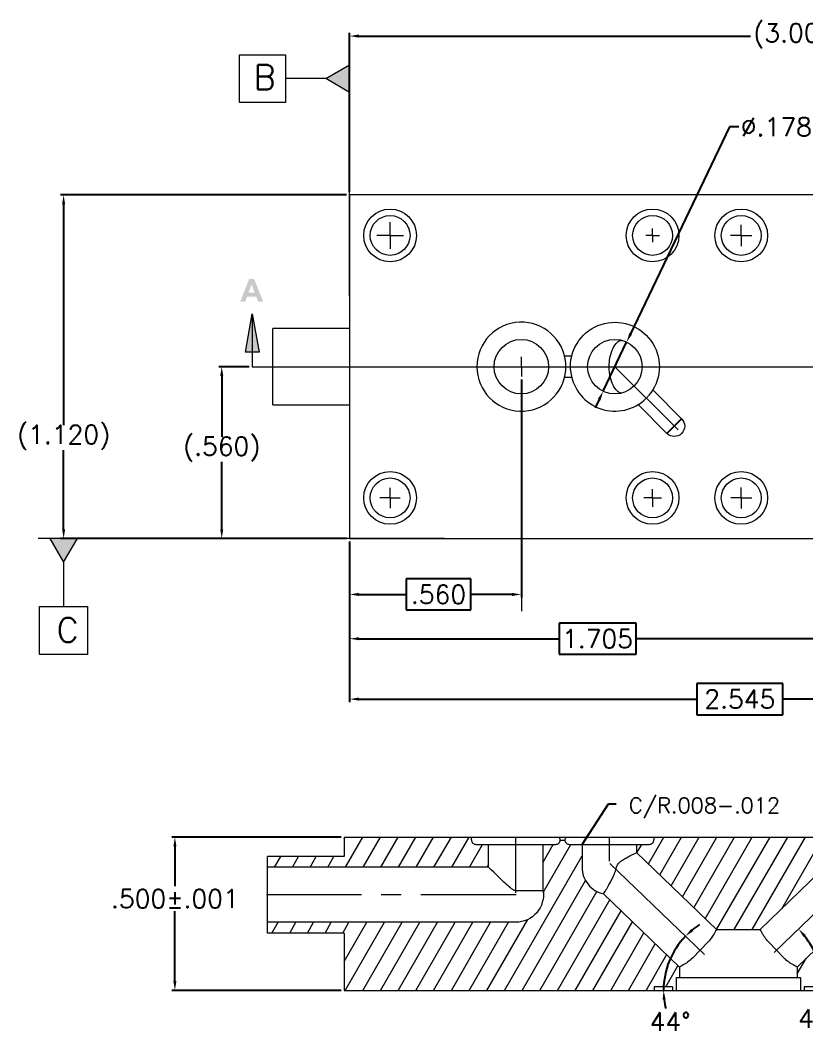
# Model space of a CAD drawing. Header units: millimetres. Extents: x 255.7 to 267.4, y 275.1 to 301.1.
# Drawn here: x 262.453 to 265.018, y 277.759 to 281.064 of the extents above; entities that cross this region are included whole.
import ezdxf

# ---------------------------------------------------------------- set-up
doc = ezdxf.new("R2010")
doc.units = ezdxf.units.MM
doc.linetypes.add('ACAD_ISO02W100', pattern=[15, 12, -3])
doc.styles.get("Standard").update_dxf_attribs({"font": 'txt_____.ttf'})
doc.dimstyles.new('ISO-25', dxfattribs={"dimtxt": 0.06, "dimasz": 0.03, "dimexe": 0.01, "dimexo": 0.01, "dimgap": 0.01, "dimtad": 0, "dimtih": 1, "dimtoh": 1, "dimdec": 3, "dimzin": 4, "dimdsep": 46, "dimtxsty": 'Standard', "dimcen": 2.5, "dimadec": 0, "dimazin": 0, "dimtfac": 1, "dimtdec": 3, "dimtmove": 0, "dimatfit": 3, "dimfxl": 1, "dimarcsym": 0})

# ---------------------------------------------------------------- blocks, each defined once
blk = doc.blocks.new('*D123')
at = {"color": 0, "lineweight": -2, "transparency": 16777216}
for p, q in [((263.4993, 278.4005), (262.9475, 278.4005)), ((262.9575, 278.3705), (262.9575, 278.24)), ((262.9575, 277.9305), (262.9575, 278.1588)), ((263.4993, 277.9005), (262.9475, 277.9005))]:
    blk.add_line(p, q, dxfattribs=at)
at = {"color": 0, "transparency": 16777216}
for points in [[(262.9525, 278.3705), (262.9625, 278.3705), (262.9575, 278.4005)], [(262.9525, 277.9305), (262.9625, 277.9305), (262.9575, 277.9005)]]:
    blk.add_solid(points, dxfattribs=at)
at = {"layer": 'Defpoints', "color": 0, "transparency": 16777216}
for p in [(263.5093, 278.4005), (262.9575, 277.9005), (263.5093, 277.9005)]:
    blk.add_point(p, dxfattribs=at)
at = {"color": 0, "transparency": 16777216, "insert": (262.9575, 278.1994), "char_height": 0.06, "attachment_point": 5}
blk.add_mtext('.500%%p.001', dxfattribs=at)
blk = doc.blocks.new('*D124')
at = {"color": 0, "lineweight": -2, "transparency": 16777216}
for start, end in [(122.4529, 129.2264), (135.9998, 180), (186.7734, 193.5469)]:
    blk.add_arc((264.805, 277.9005), 0.2539, start, end, dxfattribs=at)
at = {"color": 0, "transparency": 16777216}
for points in [[(264.6478, 278.0935), (264.641, 278.1009), (264.6223, 278.0769)], [(264.5479, 277.8703), (264.5578, 277.8709), (264.5511, 277.9005)]]:
    blk.add_solid(points, dxfattribs=at)
at = {"layer": 'Defpoints', "color": 0, "transparency": 16777216}
for p in [(264.3762, 278.3146), (264.5836, 278.0249), (264.6845, 278.0169), (263.5093, 277.9005), (266.5113, 277.9005)]:
    blk.add_point(p, dxfattribs=at)
at = {"color": 0, "transparency": 16777216, "insert": (264.5725, 277.7984), "char_height": 0.06, "attachment_point": 5}
blk.add_mtext('44°', dxfattribs=at)
blk = doc.blocks.new('*D125')
at = {"color": 0, "lineweight": -2, "transparency": 16777216}
blk.add_arc((264.7845, 277.9005), 0.2877, 5.9774, 38.0228, dxfattribs=at)
at = {"color": 0, "transparency": 16777216}
for points in [[(265.0074, 278.0744), (265.0149, 278.081), (264.9915, 278.1004)], [(265.0757, 277.9307), (265.0657, 277.9302), (265.0722, 277.9005)]]:
    blk.add_solid(points, dxfattribs=at)
at = {"layer": 'Defpoints', "color": 0, "transparency": 16777216}
for p in [(265.2134, 278.3146), (264.912, 278.0236), (265.0353, 278.0415), (263.5093, 277.9005), (266.5113, 277.9005)]:
    blk.add_point(p, dxfattribs=at)
at = {"color": 0, "transparency": 16777216, "insert": (265.0571, 277.8084), "char_height": 0.06, "attachment_point": 5}
blk.add_mtext('44°', dxfattribs=at)
blk = doc.blocks.new('*D126')
at = {"color": 0, "lineweight": -2, "transparency": 16777216}
for start, end in [(103.5586, 111.7789), (119.9992, 180), (188.2203, 196.4406)]:
    blk.add_arc((265.7489, 277.9005), 0.2093, start, end, dxfattribs=at)
at = {"color": 0, "transparency": 16777216}
for points in [[(265.6734, 278.0904), (265.669, 278.0994), (265.6442, 278.0818)], [(265.5368, 277.8702), (265.5467, 277.871), (265.5396, 277.9005)]]:
    blk.add_solid(points, dxfattribs=at)
at = {"layer": 'Defpoints', "color": 0, "transparency": 16777216}
for p in [(265.5183, 278.3), (265.6583, 278.0575), (265.5886, 278.035), (263.5093, 277.9005), (266.5113, 277.9005)]:
    blk.add_point(p, dxfattribs=at)
at = {"color": 0, "transparency": 16777216, "insert": (265.5646, 277.8013), "char_height": 0.06, "attachment_point": 5}
blk.add_mtext('60°', dxfattribs=at)
blk = doc.blocks.new('*D127')
at = {"color": 0, "lineweight": -2, "transparency": 16777216}
for start, end in [(69.132, 78.2645), (360, 59.9994), (341.7349, 350.8675)]:
    blk.add_arc((265.8246, 277.9005), 0.1884, start, end, dxfattribs=at)
at = {"color": 0, "transparency": 16777216}
for points in [[(265.8939, 278.0811), (265.8896, 278.0721), (265.9188, 278.0637)], [(266.0057, 277.871), (266.0156, 277.8702), (266.0131, 277.9005)]]:
    blk.add_solid(points, dxfattribs=at)
at = {"layer": 'Defpoints', "color": 0, "transparency": 16777216}
for p in [(266.0553, 278.3), (265.9099, 278.0482), (265.969, 278.0216), (263.5093, 277.9005), (266.5113, 277.9005)]:
    blk.add_point(p, dxfattribs=at)
at = {"color": 0, "transparency": 16777216, "insert": (265.989, 277.8083), "char_height": 0.06, "attachment_point": 5}
blk.add_mtext('60°', dxfattribs=at)
blk = doc.blocks.new('*D128')
at = {"color": 0, "lineweight": -2, "transparency": 16777216}
for p, q in [((263.5273, 280.5046), (263.5273, 281.023)), ((263.5573, 281.013), (264.8348, 281.013)), ((266.4993, 281.013), (265.1562, 281.013)), ((266.5293, 280.5046), (266.5293, 281.023))]:
    blk.add_line(p, q, dxfattribs=at)
at = {"color": 0, "transparency": 16777216}
for points in [[(263.5573, 281.018), (263.5573, 281.008), (263.5273, 281.013)], [(266.4993, 281.018), (266.4993, 281.008), (266.5293, 281.013)]]:
    blk.add_solid(points, dxfattribs=at)
at = {"layer": 'Defpoints', "color": 0, "transparency": 16777216}
for p in [(266.5293, 281.013), (263.5273, 280.4946), (266.5293, 280.4946)]:
    blk.add_point(p, dxfattribs=at)
at = {"color": 0, "transparency": 16777216, "insert": (264.9955, 281.013), "char_height": 0.06, "attachment_point": 5}
blk.add_mtext('{\\C0;(3.002)}', dxfattribs=at)
blk = doc.blocks.new('*D129')
at = {"color": 0, "lineweight": -2, "transparency": 16777216}
for p, q in [((263.5173, 280.4946), (262.5846, 280.4946)), ((262.5946, 280.4646), (262.5946, 279.744)), ((262.5946, 279.4046), (262.5946, 279.6628)), ((263.5173, 279.3746), (262.5846, 279.3746))]:
    blk.add_line(p, q, dxfattribs=at)
at = {"color": 0, "transparency": 16777216}
for points in [[(262.5896, 280.4646), (262.5996, 280.4646), (262.5946, 280.4946)], [(262.5896, 279.4046), (262.5996, 279.4046), (262.5946, 279.3746)]]:
    blk.add_solid(points, dxfattribs=at)
at = {"layer": 'Defpoints', "color": 0, "transparency": 16777216}
for p in [(263.5273, 280.4946), (262.5946, 279.3746), (263.5273, 279.3746)]:
    blk.add_point(p, dxfattribs=at)
at = {"color": 0, "transparency": 16777216, "insert": (262.5946, 279.7034), "char_height": 0.06, "attachment_point": 5}
blk.add_mtext('{\\C0;(1.120)}', dxfattribs=at)
blk = doc.blocks.new('*D130')
at = {"color": 0, "lineweight": -2, "transparency": 16777216}
for p, q in [((263.1999, 279.9346), (263.1002, 279.9346)), ((263.1102, 279.9046), (263.1102, 279.7058)), ((263.1102, 279.4046), (263.1102, 279.6246)), ((263.5173, 279.3746), (263.1002, 279.3746))]:
    blk.add_line(p, q, dxfattribs=at)
at = {"color": 0, "transparency": 16777216}
for points in [[(263.1052, 279.9046), (263.1152, 279.9046), (263.1102, 279.9346)], [(263.1052, 279.4046), (263.1152, 279.4046), (263.1102, 279.3746)]]:
    blk.add_solid(points, dxfattribs=at)
at = {"layer": 'Defpoints', "color": 0, "transparency": 16777216}
for p in [(263.2099, 279.9346), (263.1102, 279.3746), (263.5273, 279.3746)]:
    blk.add_point(p, dxfattribs=at)
at = {"color": 0, "transparency": 16777216, "insert": (263.1102, 279.6652), "char_height": 0.06, "attachment_point": 5}
blk.add_mtext('{\\C0;(.560)}', dxfattribs=at)
blk = doc.blocks.new('*D131')
at = {"color": 0, "lineweight": -2, "transparency": 16777216}
for p, q in [((264.0873, 279.8923), (264.0873, 279.1818)), ((263.5273, 279.3646), (263.5273, 279.1818)), ((263.9228, 279.2424), (263.7115, 279.2424)), ((263.7115, 279.2424), (263.7115, 279.1411)), ((263.9228, 279.1411), (263.9228, 279.2424)), ((263.5573, 279.1918), (263.7115, 279.1918)), ((264.0573, 279.1918), (263.9228, 279.1918)), ((263.7115, 279.1411), (263.9228, 279.1411))]:
    blk.add_line(p, q, dxfattribs=at)
at = {"color": 0, "transparency": 16777216}
for points in [[(263.5573, 279.1968), (263.5573, 279.1868), (263.5273, 279.1918)], [(264.0573, 279.1968), (264.0573, 279.1868), (264.0873, 279.1918)]]:
    blk.add_solid(points, dxfattribs=at)
at = {"layer": 'Defpoints', "color": 0, "transparency": 16777216}
for p in [(264.0873, 279.9023), (263.5273, 279.3746), (264.0873, 279.1918)]:
    blk.add_point(p, dxfattribs=at)
at = {"color": 0, "transparency": 16777216, "insert": (263.8172, 279.1918), "char_height": 0.06, "attachment_point": 5}
blk.add_mtext('{\\C0;.560}', dxfattribs=at)
blk = doc.blocks.new('*D132')
at = {"color": 0, "lineweight": -2, "transparency": 16777216}
for p, q in [((265.2323, 279.3839), (265.2323, 279.0373)), ((263.5273, 279.3646), (263.5273, 279.0373)), ((264.4613, 279.0979), (264.2101, 279.0979)), ((264.2101, 279.0979), (264.2101, 278.9966)), ((264.4613, 278.9966), (264.4613, 279.0979)), ((263.5573, 279.0473), (264.2101, 279.0473)), ((265.2023, 279.0473), (264.4613, 279.0473)), ((264.2101, 278.9966), (264.4613, 278.9966))]:
    blk.add_line(p, q, dxfattribs=at)
at = {"color": 0, "transparency": 16777216}
for points in [[(263.5573, 279.0523), (263.5573, 279.0423), (263.5273, 279.0473)], [(265.2023, 279.0523), (265.2023, 279.0423), (265.2323, 279.0473)]]:
    blk.add_solid(points, dxfattribs=at)
at = {"layer": 'Defpoints', "color": 0, "transparency": 16777216}
for p in [(263.5273, 279.3746), (265.2323, 279.3939), (265.2323, 279.0473)]:
    blk.add_point(p, dxfattribs=at)
at = {"color": 0, "transparency": 16777216, "insert": (264.3357, 279.0473), "char_height": 0.06, "attachment_point": 5}
blk.add_mtext('{\\C0;1.705}', dxfattribs=at)
blk = doc.blocks.new('*D133')
at = {"color": 0, "lineweight": -2, "transparency": 16777216}
for p, q in [((263.5273, 279.3646), (263.5273, 278.8404)), ((266.0723, 279.1121), (266.0723, 278.8404)), ((264.9405, 278.9017), (264.6592, 278.9017)), ((264.6592, 278.9017), (264.6592, 278.7991)), ((264.9405, 278.7991), (264.9405, 278.9017)), ((263.5573, 278.8504), (264.6592, 278.8504)), ((266.0423, 278.8504), (264.9405, 278.8504)), ((264.6592, 278.7991), (264.9405, 278.7991))]:
    blk.add_line(p, q, dxfattribs=at)
at = {"color": 0, "transparency": 16777216}
for points in [[(263.5573, 278.8554), (263.5573, 278.8454), (263.5273, 278.8504)], [(266.0423, 278.8554), (266.0423, 278.8454), (266.0723, 278.8504)]]:
    blk.add_solid(points, dxfattribs=at)
at = {"layer": 'Defpoints', "color": 0, "transparency": 16777216}
for p in [(263.5273, 279.3746), (266.0723, 279.1221), (266.0723, 278.8504)]:
    blk.add_point(p, dxfattribs=at)
at = {"color": 0, "transparency": 16777216, "insert": (264.7998, 278.8504), "char_height": 0.06, "attachment_point": 5}
blk.add_mtext('{\\C0;2.545}', dxfattribs=at)
blk = doc.blocks.new('*D141')
at = {"color": 0, "lineweight": -2, "transparency": 16777216}
for p, q in [((264.7665, 280.7167), (264.4437, 280.042)), ((264.7965, 280.7167), (264.7665, 280.7167)), ((264.3539, 279.8544), (264.4307, 280.0149)), ((264.341, 279.8273), (264.328, 279.8002))]:
    blk.add_line(p, q, dxfattribs=at)
at = {"color": 0, "transparency": 16777216}
for points in [[(264.4392, 280.0441), (264.4482, 280.0398), (264.4307, 280.0149)], [(264.3365, 279.8295), (264.3455, 279.8251), (264.3539, 279.8544)]]:
    blk.add_solid(points, dxfattribs=at)
at = {"layer": 'Defpoints', "color": 0, "transparency": 16777216}
for p in [(264.4307, 280.0149), (264.3539, 279.8544)]:
    blk.add_point(p, dxfattribs=at)
at = {"color": 0, "transparency": 16777216, "insert": (265.0372, 280.7167), "char_height": 0.06, "attachment_point": 5}
blk.add_mtext('{\\C0;%%C.178%%P.002}', dxfattribs=at)

msp = doc.modelspace()

# ---------------------------------------------------------------- hatches: boundary and pattern name
h = msp.add_hatch(color=0)
h.dxf.hatch_style = 2
h.paths.add_polyline_path([(263.5273, 280.9191), (263.5273, 280.8291), (263.4493, 280.8741)])
h = msp.add_hatch(color=0)
h.paths.add_polyline_path([(263.2455, 280.1463), (263.2291, 280.1463), (263.2226, 280.1633), (263.1927, 280.1633), (263.1866, 280.1463), (263.1706, 280.1463), (263.1997, 280.2209), (263.2155, 280.2209)])
h.paths.add_polyline_path([(263.2177, 280.1758), (263.2074, 280.2035), (263.1974, 280.1758)])
h = msp.add_hatch(color=0)
h.dxf.hatch_style = 2
h.paths.add_polyline_path([(263.2099, 280.1073), (263.2319, 279.9823), (263.1879, 279.9823)])
h = msp.add_hatch(color=0)
h.dxf.hatch_style = 2
h.paths.add_polyline_path([(262.6397, 279.3746), (262.5496, 279.3746), (262.5946, 279.2966)])

# ---------------------------------------------------------------- linework, layer by layer
msp.add_line((264.6101, 279.7649), (264.5621, 279.7169))
at = {"color": 0, "lineweight": 0}
for points in [[(263.168, 280.7961), (263.168, 280.9521)], [(263.168, 280.9521), (263.3185, 280.9521)], [(263.3185, 280.9521), (263.3185, 280.7961)], [(263.4493, 280.8741), (263.3185, 280.8741)], [(263.3185, 280.7961), (263.168, 280.7961)], [(263.5273, 280.4946), (263.5273, 279.3746)], [(266.5293, 280.4946), (263.5273, 280.4946)], [(263.6593, 280.3626), (263.6593, 280.4058)], [(264.5153, 280.3626), (264.5153, 280.385)], [(264.8043, 280.3626), (264.8043, 280.3974)], [(263.6593, 280.3626), (263.6161, 280.3626)], [(263.6593, 280.3626), (263.6593, 280.3194)], [(263.6593, 280.3626), (263.7025, 280.3626)], [(264.5153, 280.3626), (264.493, 280.3626)], [(264.5153, 280.3626), (264.5153, 280.3403)], [(264.5153, 280.3626), (264.5377, 280.3626)], [(264.8043, 280.3626), (264.7695, 280.3626)], [(264.8043, 280.3626), (264.8043, 280.3278)], [(264.8043, 280.3626), (264.8391, 280.3626)], [(263.2099, 280.1073), (263.2099, 279.9346)], [(264.0817, 280.0795), (264.0674, 280.0783), (264.0534, 280.0756), (264.04, 280.0717), (264.0271, 280.0666), (264.0149, 280.0603), (264.0034, 280.0529), (263.9927, 280.0445), (263.9828, 280.0352), (263.9739, 280.025), (263.9659, 280.0139), (263.959, 280.0022), (263.9532, 279.9897), (263.9485, 279.9767), (263.9451, 279.9631), (263.943, 279.9491), (263.9423, 279.9346)], [(264.2319, 279.9458), (264.2301, 279.9601), (264.2269, 279.9739), (264.2225, 279.9872), (264.2169, 279.9999), (264.2101, 280.0118), (264.2023, 280.023), (264.1935, 280.0334), (264.1838, 280.0429), (264.1732, 280.0515), (264.1619, 280.059), (264.1499, 280.0655), (264.1372, 280.0708), (264.124, 280.075), (264.1103, 280.0778), (264.0962, 280.0794), (264.0817, 280.0795)], [(264.2477, 279.9458), (264.2491, 279.9574), (264.2514, 279.9688), (264.2545, 279.9798), (264.2585, 279.9904), (264.2632, 280.0007), (264.2688, 280.0105), (264.275, 280.0199), (264.282, 280.0287), (264.2896, 280.0369), (264.2978, 280.0446), (264.3066, 280.0516), (264.316, 280.0579), (264.3259, 280.0635), (264.3363, 280.0684), (264.3471, 280.0724), (264.3584, 280.0756)], [(264.3584, 280.0756), (264.3699, 280.0779), (264.3814, 280.0792), (264.3928, 280.0797), (264.4042, 280.0792), (264.4154, 280.0778), (264.4265, 280.0756), (264.4373, 280.0725), (264.4478, 280.0686), (264.458, 280.0639), (264.4678, 280.0584), (264.4772, 280.0522), (264.4861, 280.0452), (264.4945, 280.0375), (264.5023, 280.0291), (264.5095, 280.0201), (264.516, 280.0103)], [(263.2773, 279.8097), (263.2773, 280.0596)], [(263.5273, 280.0596), (263.2773, 280.0596)], [(264.4142, 279.8486), (264.414, 279.8486), (264.4138, 279.8486), (264.4135, 279.8487), (264.4132, 279.8487), (264.4129, 279.8487), (264.4098, 279.8495), (264.4065, 279.8509), (264.4031, 279.8531), (264.3996, 279.856), (264.3961, 279.8596), (264.3927, 279.8639), (264.3894, 279.8689), (264.3864, 279.8744), (264.3835, 279.8806), (264.381, 279.8873), (264.3787, 279.8945), (264.3769, 279.902), (264.3757, 279.9081), (264.3743, 279.918), (264.3738, 279.9246), (264.3734, 279.9346), (264.3736, 279.9413), (264.3743, 279.9513), (264.3751, 279.9574), (264.3769, 279.9673), (264.3787, 279.9748), (264.381, 279.982), (264.3835, 279.9887), (264.3864, 279.9948), (264.3894, 280.0004), (264.3927, 280.0054), (264.3961, 280.0097), (264.3996, 280.0133), (264.4031, 280.0162), (264.4065, 280.0184), (264.4098, 280.0198), (264.4128, 280.0205), (264.413, 280.0206), (264.4132, 280.0206), (264.4135, 280.0206), (264.4138, 280.0206), (264.4141, 280.0206)], [(264.516, 280.0103), (264.5217, 280.0001), (264.5265, 279.9896), (264.5304, 279.9788), (264.5335, 279.9679), (264.5356, 279.9567), (264.5369, 279.9455), (264.5373, 279.9343), (264.5369, 279.9231), (264.5355, 279.912), (264.5334, 279.9009), (264.5303, 279.8901), (264.5264, 279.8795), (264.5217, 279.8691), (264.5161, 279.8591), (264.5097, 279.8495), (264.5024, 279.8403)], [(264.2513, 279.9686), (264.2283, 279.9686)], [(264.0873, 279.9346), (264.0873, 279.9669)], [(264.2323, 279.9346), (264.2323, 279.9358), (264.2323, 279.9369), (264.2323, 279.938), (264.2322, 279.9391), (264.2322, 279.9402), (264.2322, 279.9413), (264.2321, 279.9424), (264.232, 279.9436), (264.232, 279.9447), (264.2319, 279.9458)], [(264.2474, 279.9346), (264.2474, 279.9358), (264.2474, 279.9369), (264.2474, 279.938), (264.2474, 279.9391), (264.2474, 279.9402), (264.2475, 279.9413), (264.2475, 279.9424), (264.2476, 279.9436), (264.2477, 279.9447), (264.2477, 279.9458)], [(263.9423, 279.9346), (263.943, 279.9202), (263.9451, 279.9062), (263.9485, 279.8926), (263.9532, 279.8796), (263.959, 279.8671), (263.9659, 279.8553), (263.9739, 279.8443), (263.9828, 279.8341), (263.9927, 279.8248), (264.0034, 279.8164), (264.0149, 279.809), (264.0271, 279.8027), (264.04, 279.7976), (264.0534, 279.7936), (264.0674, 279.791), (264.0817, 279.7897)], [(264.0817, 279.7897), (264.0962, 279.7899), (264.1103, 279.7915), (264.124, 279.7943), (264.1372, 279.7985), (264.1499, 279.8038), (264.1619, 279.8103), (264.1732, 279.8178), (264.1838, 279.8264), (264.1935, 279.8359), (264.2023, 279.8463), (264.2101, 279.8575), (264.2169, 279.8694), (264.2225, 279.8821), (264.2269, 279.8953), (264.2301, 279.9092), (264.2319, 279.9235)], [(264.0873, 279.9346), (264.0873, 279.9023)], [(264.2319, 279.9235), (264.232, 279.9246), (264.232, 279.9257), (264.2321, 279.9268), (264.2322, 279.9279), (264.2322, 279.929), (264.2322, 279.9302), (264.2323, 279.9313), (264.2323, 279.9324), (264.2323, 279.9335), (264.2323, 279.9346)], [(264.2477, 279.9235), (264.2477, 279.9246), (264.2476, 279.9257), (264.2475, 279.9268), (264.2475, 279.9279), (264.2475, 279.929), (264.2474, 279.9302), (264.2474, 279.9313), (264.2474, 279.9324), (264.2474, 279.9335), (264.2474, 279.9346)], [(264.2477, 279.9235), (264.2489, 279.9134), (264.2507, 279.9035), (264.2532, 279.8937), (264.2563, 279.8843), (264.2601, 279.8751), (264.2645, 279.8662), (264.2694, 279.8577), (264.2749, 279.8495), (264.281, 279.8417), (264.2876, 279.8344), (264.2947, 279.8275), (264.3022, 279.821), (264.3102, 279.8151), (264.3187, 279.8097), (264.3276, 279.8049), (264.3368, 279.8007)], [(264.5988, 279.7282), (264.3923, 279.9346)], [(264.2283, 279.9007), (264.2513, 279.9007)], [(264.0873, 279.8377), (264.0873, 279.3866)], [(264.4867, 279.8245), (264.4875, 279.8253), (264.4892, 279.8267), (264.4908, 279.8282), (264.4916, 279.829), (264.4932, 279.8306), (264.4948, 279.8321), (264.4956, 279.8329), (264.4972, 279.8345), (264.4987, 279.8362), (264.4995, 279.837), (264.501, 279.8386), (264.5024, 279.8403)], [(264.516, 279.8589), (264.61, 279.7649)], [(263.5273, 279.8096), (263.2773, 279.8096)], [(264.3368, 279.8007), (264.3464, 279.7971), (264.3561, 279.7942), (264.3658, 279.7921), (264.3757, 279.7906), (264.3856, 279.7898), (264.3955, 279.7897), (264.4053, 279.7902), (264.4151, 279.7914), (264.4248, 279.7933), (264.4343, 279.7959), (264.4437, 279.799), (264.4529, 279.8029), (264.4618, 279.8073), (264.4704, 279.8125), (264.4787, 279.8182), (264.4867, 279.8245)], [(264.468, 279.811), (264.5621, 279.7169)], [(264.61, 279.7649), (264.6144, 279.7596), (264.6175, 279.7537), (264.6194, 279.7474), (264.62, 279.7409), (264.6194, 279.7344), (264.6175, 279.7281), (264.6144, 279.7222), (264.61, 279.7169)], [(264.61, 279.7169), (264.6047, 279.7126), (264.5988, 279.7095), (264.5925, 279.7076), (264.5861, 279.707), (264.5796, 279.7076), (264.5733, 279.7095), (264.5674, 279.7126), (264.5621, 279.7169)], [(263.6593, 279.5066), (263.6593, 279.5399)], [(264.8043, 279.5066), (264.8043, 279.5408)], [(263.6593, 279.5066), (263.626, 279.5066)], [(263.6593, 279.5066), (263.6593, 279.4733)], [(263.6593, 279.5066), (263.6926, 279.5066)], [(264.5153, 279.5066), (264.4866, 279.5066)], [(264.5153, 279.5066), (264.5153, 279.5354)], [(264.5153, 279.5066), (264.5153, 279.4779)], [(264.5153, 279.5066), (264.5441, 279.5066)], [(264.8043, 279.5066), (264.7701, 279.5066)], [(264.8043, 279.5066), (264.8385, 279.5066)], [(264.8043, 279.5066), (264.8043, 279.4725)], [(263.5273, 279.3746), (266.5293, 279.3746)], [(264.0873, 279.3359), (264.0873, 279.1374)], [(262.5946, 279.2966), (262.5946, 279.1523)], [(262.5163, 278.9963), (262.5163, 279.1523)], [(262.5163, 279.1523), (262.6729, 279.1523)], [(262.6729, 279.1523), (262.6729, 278.9963)], [(262.6729, 278.9963), (262.5163, 278.9963)], [(263.5093, 278.3948), (263.5125, 278.4005)], [(263.5093, 278.4005), (263.5093, 278.3375)], [(263.5093, 278.4005), (266.5113, 278.4005)], [(263.5137, 278.3025), (263.5703, 278.4005)], [(263.5714, 278.3025), (263.628, 278.4005)], [(263.6292, 278.3025), (263.6858, 278.4005)], [(263.6869, 278.3025), (263.7435, 278.4005)], [(263.7446, 278.3025), (263.8012, 278.4005)], [(263.8024, 278.3025), (263.859, 278.4005)], [(263.8601, 278.3025), (263.9167, 278.4005)], [(263.9243, 278.3915), (263.9243, 278.4005)], [(263.9243, 278.3915), (263.9246, 278.3885), (263.9254, 278.3857), (263.9268, 278.3831), (263.9287, 278.3809), (263.9309, 278.3791), (263.9334, 278.3777), (263.9362, 278.3768), (263.9393, 278.3765)], [(264.0693, 278.2189), (264.0693, 278.3968)], [(264.1993, 278.3765), (264.2022, 278.3768), (264.2049, 278.3776), (264.2073, 278.3789), (264.2095, 278.3806), (264.2113, 278.3826), (264.2128, 278.385), (264.2138, 278.3877), (264.2142, 278.3905)], [(264.2102, 278.4005), (264.213, 278.3935)], [(264.213, 278.3935), (264.2138, 278.3915)], [(264.2142, 278.3905), (264.2293, 278.3905)], [(264.2293, 278.3905), (264.2298, 278.3877), (264.2307, 278.385), (264.2322, 278.3826), (264.234, 278.3806), (264.2362, 278.3789), (264.2387, 278.3776), (264.2414, 278.3768), (264.2443, 278.3765)], [(264.2297, 278.3915), (264.2305, 278.3935)], [(264.2305, 278.3935), (264.2333, 278.4005)], [(264.3743, 278.3214), (264.3743, 278.4005)], [(264.5014, 278.3133), (264.5518, 278.4005)], [(264.5043, 278.3765), (264.5073, 278.3768), (264.5101, 278.3777), (264.5126, 278.3791), (264.5149, 278.3809), (264.5167, 278.3831), (264.5181, 278.3857), (264.519, 278.3885), (264.5193, 278.3915)], [(264.5193, 278.4005), (264.5193, 278.3915)], [(264.5385, 278.2775), (264.6095, 278.4005)], [(264.5755, 278.2417), (264.6672, 278.4005)], [(264.6126, 278.2059), (264.725, 278.4005)], [(264.6497, 278.1701), (264.7827, 278.4005)], [(264.6867, 278.1343), (264.8404, 278.4005)], [(264.7241, 278.099), (264.8982, 278.4005)], [(264.7818, 278.099), (264.9559, 278.4005)], [(264.8396, 278.099), (265.0137, 278.4005)], [(264.9364, 278.1668), (265.0693, 278.3968)], [(263.9178, 278.3025), (263.9606, 278.3765)], [(263.9393, 278.3765), (264.1993, 278.3765)], [(263.9803, 278.3025), (263.9803, 278.3765)], [(264.1583, 278.3189), (264.1915, 278.3765)], [(264.1583, 278.2259), (264.1583, 278.3765)], [(264.1589, 278.2201), (264.2492, 278.3765)], [(264.2443, 278.3765), (264.5043, 278.3765)], [(264.2853, 278.3765), (264.2853, 278.3021)], [(264.398, 278.3021), (264.3992, 278.306), (264.4009, 278.3097), (264.4032, 278.3131), (264.4058, 278.3161), (264.4105, 278.3205), (264.4116, 278.3214), (264.4146, 278.3237), (264.4177, 278.3258), (264.4208, 278.3278), (264.4239, 278.3297), (264.4269, 278.3315), (264.4299, 278.3332), (264.4356, 278.3363), (264.4409, 278.3391), (264.4428, 278.3401), (264.4502, 278.3438), (264.4573, 278.3473), (264.4618, 278.3494), (264.4633, 278.3501)], [(264.4633, 278.3765), (264.4633, 278.3501)], [(264.4633, 278.3501), (264.7232, 278.099)], [(264.4643, 278.3491), (264.4802, 278.3765)], [(265.1253, 278.3491), (264.8663, 278.099)], [(263.2593, 278.0875), (263.2593, 278.3375)], [(263.5093, 278.3375), (263.2593, 278.3375)], [(263.2828, 278.3025), (263.303, 278.3375)], [(263.3405, 278.3025), (263.3607, 278.3375)], [(263.3982, 278.3025), (263.4184, 278.3375)], [(263.456, 278.3025), (263.4762, 278.3375)], [(264.0322, 277.9005), (264.2853, 278.3389)], [(263.9803, 278.3025), (263.2593, 278.3025)], [(263.9756, 278.3025), (263.9803, 278.3106)], [(264.0693, 278.2259), (264.0659, 278.2263), (264.0643, 278.2268), (264.0619, 278.2278), (264.0597, 278.229), (264.0575, 278.2303), (264.0554, 278.2318), (264.0534, 278.2333), (264.0514, 278.2348), (264.0476, 278.238), (264.0438, 278.2413), (264.0401, 278.2446), (264.0365, 278.2479), (264.0295, 278.2545), (264.0227, 278.261), (264.0161, 278.2674), (264.0098, 278.2735), (264.0068, 278.2764), (263.9983, 278.2847), (263.9974, 278.2856), (263.9889, 278.294), (263.9826, 278.3003), (263.9803, 278.3025)], [(264.2853, 278.3021), (264.2856, 278.2943), (264.2866, 278.2867), (264.2882, 278.2793), (264.2905, 278.2721), (264.2933, 278.2652), (264.2967, 278.2585), (264.3006, 278.2522), (264.305, 278.2463), (264.3099, 278.2407), (264.3152, 278.2355), (264.321, 278.2308), (264.3272, 278.2266), (264.3337, 278.2229), (264.3406, 278.2197), (264.3479, 278.2171), (264.3554, 278.2151)], [(264.3554, 278.2151), (264.3594, 278.2218), (264.3642, 278.2298), (264.3656, 278.2321), (264.3704, 278.2405), (264.373, 278.2451), (264.3776, 278.2536), (264.3814, 278.2609), (264.3852, 278.2685), (264.3889, 278.2765), (264.3907, 278.2806), (264.3924, 278.2848), (264.394, 278.2891), (264.3955, 278.2934), (264.3957, 278.2938), (264.398, 278.3021)], [(264.6845, 278.0169), (264.3762, 278.3146)], [(264.912, 278.0236), (265.2134, 278.3146)], [(264.0899, 277.9005), (264.2969, 278.259)], [(264.0693, 278.2259), (264.1583, 278.2259)], [(264.1583, 278.2259), (264.1592, 278.2162), (264.1591, 278.2065), (264.1579, 278.1969), (264.1557, 278.1876), (264.1526, 278.1785), (264.1485, 278.1698), (264.1434, 278.1615), (264.1375, 278.1538)], [(264.1476, 277.9005), (264.3339, 278.2231)], [(263.566, 278.2125), (263.2558, 278.2125)], [(263.6952, 278.2125), (263.6306, 278.2125)], [(264.0699, 278.2125), (263.7598, 278.2125)], [(264.2054, 277.9005), (264.3757, 278.1955)], [(264.3554, 278.2151), (264.6028, 277.9763)], [(265.2344, 278.2154), (264.9868, 277.9763)], [(264.1375, 278.1538), (264.1307, 278.1468), (264.1233, 278.1405), (264.1153, 278.1352), (264.1068, 278.1307), (264.0979, 278.1272), (264.0886, 278.1246), (264.079, 278.1231), (264.0693, 278.1225)], [(264.2631, 277.9005), (264.4128, 278.1597)], [(264.0693, 278.1225), (263.2593, 278.1225)], [(263.2741, 278.0875), (263.2943, 278.1225)], [(263.3318, 278.0875), (263.352, 278.1225)], [(263.3896, 278.0875), (263.4098, 278.1225)], [(263.4473, 278.0875), (263.4675, 278.1225)], [(263.505, 278.0875), (263.5252, 278.1225)], [(263.5093, 277.9948), (263.583, 278.1225)], [(263.5125, 277.9005), (263.6407, 278.1225)], [(263.5703, 277.9005), (263.6985, 278.1225)], [(263.628, 277.9005), (263.7562, 278.1225)], [(263.6857, 277.9005), (263.8139, 278.1225)], [(263.7435, 277.9005), (263.8717, 278.1225)], [(263.8012, 277.9005), (263.9294, 278.1225)], [(263.859, 277.9005), (263.9871, 278.1225)], [(263.9167, 277.9005), (264.0449, 278.1225)], [(263.9744, 277.9005), (264.1081, 278.132)], [(264.3208, 277.9005), (264.4498, 278.1239)], [(263.5093, 278.0875), (263.2593, 278.0875)], [(263.5093, 278.0875), (263.5093, 277.9005)], [(264.3786, 277.9005), (264.4869, 278.0881)], [(264.7232, 278.099), (264.7216, 278.096), (264.7215, 278.0957), (264.7191, 278.0915), (264.7167, 278.0872), (264.7156, 278.0852), (264.7131, 278.081), (264.7109, 278.0776), (264.7085, 278.0739), (264.7059, 278.0702), (264.703, 278.0662), (264.6998, 278.0623), (264.6996, 278.062), (264.6963, 278.0583)], [(264.7232, 278.099), (264.8663, 278.099)], [(264.8933, 278.0583), (264.893, 278.0586), (264.8897, 278.0623), (264.8865, 278.0662), (264.8838, 278.0699), (264.881, 278.0739), (264.8786, 278.0776), (264.8765, 278.081), (264.8753, 278.083), (264.8728, 278.0872), (264.8727, 278.0874), (264.8703, 278.0917), (264.8679, 278.096), (264.8663, 278.099)], [(264.4363, 277.9005), (264.524, 278.0524)], [(264.6963, 278.0583), (264.6453, 278.0055)], [(264.9443, 278.0055), (264.8933, 278.0583)], [(264.494, 277.9005), (264.561, 278.0166)], [(264.6453, 278.0055), (264.645, 278.0053), (264.6413, 278.0017), (264.6372, 277.9982), (264.6334, 277.9953), (264.6292, 277.9922), (264.6254, 277.9897), (264.6218, 277.9873), (264.6197, 277.986), (264.6153, 277.9834), (264.615, 277.9832), (264.6105, 277.9806), (264.606, 277.978), (264.6028, 277.9763)], [(264.9868, 277.9763), (264.9835, 277.978), (264.9832, 277.9782), (264.9787, 277.9807), (264.9742, 277.9834), (264.9722, 277.9846), (264.9678, 277.9873), (264.9641, 277.9897), (264.9603, 277.9922), (264.9564, 277.995), (264.9523, 277.9982), (264.9483, 278.0017), (264.948, 278.0019), (264.9443, 278.0055)], [(264.9868, 277.9539), (265.0159, 278.0044)], [(264.5581, 277.9115), (264.5981, 277.9808)], [(264.6028, 277.9763), (264.6028, 277.9425)], [(264.9868, 277.9763), (264.9868, 277.9425)], [(264.5923, 277.9425), (264.5923, 277.9005)], [(264.5923, 277.9425), (264.9973, 277.9425)], [(264.9973, 277.9425), (264.9973, 277.9005)], [(263.4778, 277.9005), (262.9519, 277.9005)], [(263.5093, 277.9005), (266.5113, 277.9005)], [(264.5203, 277.9115), (264.5203, 277.9005)], [(264.5803, 277.9115), (264.5203, 277.9115)], [(264.5803, 277.9115), (264.5803, 277.9005)], [(265.0693, 277.9115), (265.0093, 277.9115)], [(265.0093, 277.9115), (265.0093, 277.9005)]]:
    msp.add_lwpolyline(points, dxfattribs=at)
for points in [[(263.5273, 280.9191), (263.5273, 280.8291), (263.4493, 280.8741)], [(263.2099, 280.1073), (263.2319, 279.9823), (263.1879, 279.9823)], [(262.6397, 279.3746), (262.5496, 279.3746), (262.5946, 279.2966)]]:
    msp.add_lwpolyline(points, close=True, dxfattribs=at)
at = {"color": 0, "linetype": 'ACAD_ISO02W100', "lineweight": 0}
for points in [[(263.5273, 280.1653), (263.5273, 280.8741)], [(263.2099, 279.9346), (266.7811, 279.9346)], [(263.8364, 279.3746), (262.5111, 279.3746)]]:
    msp.add_lwpolyline(points, dxfattribs=at)
at = {"color": 0, "lineweight": 0}
for centre, radius in [((263.6593, 280.3626), 0.086), ((264.5153, 280.3626), 0.086), ((264.8043, 280.3626), 0.086), ((263.6593, 280.3626), 0.065), ((264.5153, 280.3626), 0.065), ((264.8043, 280.3626), 0.065), ((264.0873, 279.9346), 0.089), ((264.3923, 279.9346), 0.089), ((263.6593, 279.5066), 0.086), ((263.6593, 279.5066), 0.065), ((264.5153, 279.5066), 0.086), ((264.5153, 279.5066), 0.065), ((264.8043, 279.5066), 0.086), ((264.8043, 279.5066), 0.065)]:
    msp.add_circle(centre, radius, dxfattribs=at)

# ---------------------------------------------------------------- texts
at = {"attachment_point": 1}
for s, insert, char_height in [('{\\C0;B}', (263.2144, 280.9186), 0.08), ('{\\C0;C}', (262.5715, 279.1158), 0.08), ('{\\C0;C/R.008-.012}', (264.4381, 278.5288), 0.05)]:
    msp.add_mtext(s, dxfattribs=dict(at, insert=insert, char_height=char_height))

# ---------------------------------------------------------------- dimensions: what is measured, and where the dimension line sits
dim = msp.add_linear_dim(base=(266.5293, 281.013), p1=(263.5273, 280.4946), p2=(266.5293, 280.4946), text='{\\C0;(3.002)}', dimstyle='ISO-25')
dim.commit()
dim.dimension.update_dxf_attribs({"geometry": '*D128', "text_midpoint": (264.9955, 281.013), "dimtype": 160})
dim = msp.add_diameter_dim_2p(p1=(264.3539, 279.8544), p2=(264.4307, 280.0149), text='{\\C0;%%C.178%%P.002}', dimstyle='ISO-25')
dim.commit()
dim.dimension.update_dxf_attribs({"geometry": '*D141', "text_midpoint": (265.0372, 280.7167), "dimtype": 163})
for base, p1, p2, text, picture, middle in [((262.5946, 279.3746), (263.5273, 280.4946), (263.5273, 279.3746), '{\\C0;(<>)}', '*D129', (262.5946, 279.7034)), ((263.1102, 279.3746), (263.2099, 279.9346), (263.5273, 279.3746), '{\\C0;(<>)}', '*D130', (263.1102, 279.6652)), ((262.9575, 277.9005), (263.5093, 278.4005), (263.5093, 277.9005), '<>%%p.001', '*D123', (262.9575, 278.1994))]:
    dim = msp.add_linear_dim(base=base, p1=p1, p2=p2, angle=90, text=text, dimstyle='ISO-25')
    dim.commit()
    dim.dimension.update_dxf_attribs({"geometry": picture, "text_midpoint": middle, "dimtype": 160})
for base, p2, picture, middle in [((264.0873, 279.1918), (264.0873, 279.9023), '*D131', (263.8172, 279.1918)), ((265.2323, 279.0473), (265.2323, 279.3939), '*D132', (264.3357, 279.0473))]:
    dim = msp.add_linear_dim(base=base, p1=(263.5273, 279.3746), p2=p2, text='{\\C0;<>}', dimstyle='ISO-25', override={"dimgap": -0.02})
    dim.commit()
    dim.dimension.update_dxf_attribs({"geometry": picture, "text_midpoint": middle, "dimtype": 160})
dim = msp.add_linear_dim(base=(266.0723, 278.8504), p1=(263.5273, 279.3746), p2=(266.0723, 279.1221), text='{\\C0;<>}', dimstyle='ISO-25', override={"dimgap": -0.02})
dim.commit()
dim.dimension.update_dxf_attribs({"geometry": '*D133', "text_midpoint": (264.7998, 278.8504)})
for base, line2, picture, middle in [((264.5836, 278.0249), ((264.6845, 278.0169), (264.3762, 278.3146)), '*D124', (264.5725, 277.7984)), ((265.0353, 278.0415), ((264.912, 278.0236), (265.2134, 278.3146)), '*D125', (265.0571, 277.8084)), ((265.5886, 278.035), ((265.6583, 278.0575), (265.5183, 278.3)), '*D126', (265.5646, 277.8013)), ((265.969, 278.0216), ((265.9099, 278.0482), (266.0553, 278.3)), '*D127', (265.989, 277.8083))]:
    dim = msp.add_angular_dim_2l(base=base, line1=((263.5093, 277.9005), (266.5113, 277.9005)), line2=line2, dimstyle='ISO-25')
    dim.commit()
    dim.dimension.update_dxf_attribs({"geometry": picture, "text_midpoint": middle, "dimtype": 162})

# ---------------------------------------------------------------- leaders
at = {"color": 0, "lineweight": 0}
msp.add_leader([(264.2853, 278.3765), (264.3715, 278.5088), (264.3965, 278.5088)], dimstyle='ISO-25', override={"dimgap": 0.01, "dimtad": 0}, dxfattribs=at)

doc.saveas('drawing.dxf')
